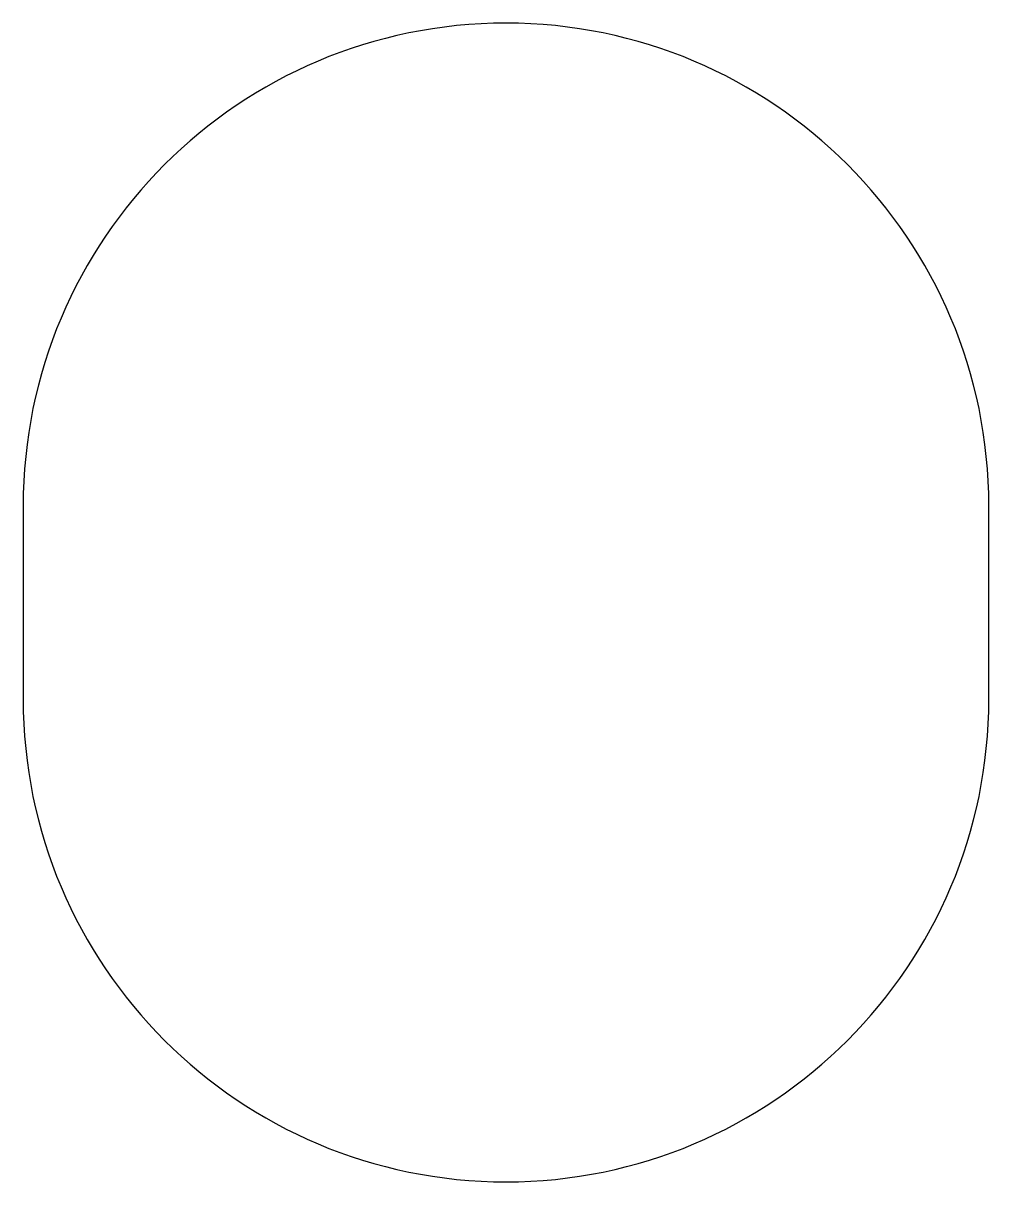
# Model space of a CAD drawing. Extents: x -30 to 30, y -42 to 30.
import ezdxf

# ---------------------------------------------------------------- set-up
doc = ezdxf.new("R2010")
doc.units = 0
doc.layers.add('s001-#def-active-grp', color=7, linetype='CONTINUOUS')

msp = doc.modelspace()

# ---------------------------------------------------------------- linework, layer by layer
at = {"layer": 's001-#def-active-grp', "color": 7, "linetype": 'CONTINUOUS', "lineweight": 25, "true_color": 0x000000}
for p, q in [((-30, 0), (-30, -12)), ((30, -12), (30, 0))]:
    msp.add_line(p, q, dxfattribs=at)
for centre, start, end in [((0, 0), 90, 180), ((0, 0), 0, 90), ((0, -12), 180, -90), ((0, -12), -90, 0)]:
    msp.add_arc(centre, 30, start, end, dxfattribs=at)

doc.saveas('drawing.dxf')
